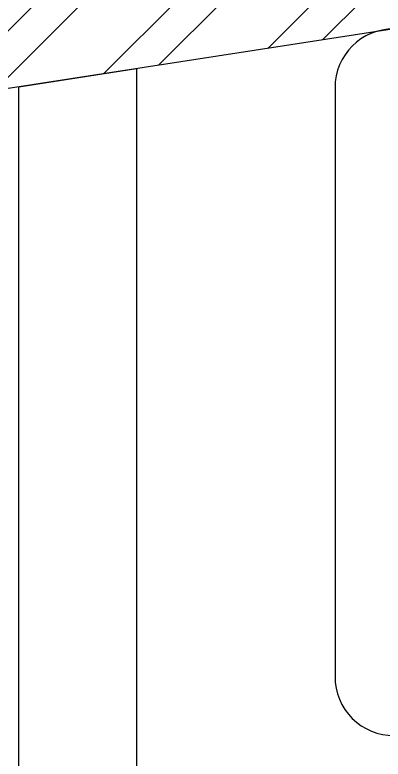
# Model space of a CAD drawing. Header units: feet. Extents: x 3377652 to 3393326, y -5469637 to -5455426.
# Drawn here: x 3390027 to 3390340, y -5461992 to -5461360 of the extents above; entities that cross this region are included whole.
import ezdxf

# ---------------------------------------------------------------- set-up
doc = ezdxf.new("R2010")
doc.units = ezdxf.units.FT
doc.header["$LTSCALE"] = 33
doc.header["$MEASUREMENT"] = 0
doc.layers.add('A-WALL', color=1, linetype='Continuous')
doc.layers.add('PDF_Geometry', color=7, linetype='Continuous')
for name, color, linetype, lineweight in [('LENS-FURNITURE', 13, 'Continuous', 9), ('LENS-PARTITION', 21, 'Continuous', 25), ('LENS_DIMENSION', 193, 'Continuous', 0), ('LN-HATCH', 251, 'Continuous', 0)]:
    doc.layers.add(name, color=color, linetype=linetype, lineweight=lineweight)

# ---------------------------------------------------------------- blocks, each defined once
blk = doc.blocks.new('A$Cf9dbe60f')
at = {"layer": 'LN-HATCH'}
h = blk.add_hatch(dxfattribs=at)
h.set_pattern_fill('ANSI32', color=256, scale=222)
h.set_pattern_definition([(45, (-2882150.928722682, 5465166.899235163), (-58.86663953378008, 58.86663953378008), []), (45, (-2882111.684296392, 5465166.899235163), (-58.86663953378008, 58.86663953378008), [])])
h.paths.add_polyline_path([(-6059.248760584742, 8078.361351331697), (-6059.248760584742, 7790.000000000931), (-1351.573069495149, 8515.15832672827), (-1394.96200238727, 8796.836157774553)])
h.paths.add_polyline_path([(-10227.9434733279, 10484.80754974298), (-10227.9434733279, 10298.18907699547), (-6839.248760584742, 7790.000000000931), (-6839.248760584742, 7976.618472748436)])
at = {"layer": 'A-WALL'}
blk.add_line((-1351.573069495149, 8515.15832672827), (-6059.248760584742, 7790.000000000931), dxfattribs=at)
blk = doc.blocks.new('MOROTISED TABLE-TRIAL SET 950x600')
at = {"layer": 'PDF_Geometry', "lineweight": 25}
blk.add_lwpolyline([(415.5923622683621, 2.18279e-11), (550.0003704861738, 2.18279e-11, 0.4142524001247118), (599.9958994225599, 50.00260162355697), (599.9958994225599, 899.9973678589085, 0.4142518501714829), (550.0003704861738, 950.0000000000218), (50.00260613718999, 950.0000000000218, 0.4142929195148918), (4.605390131e-07, 899.9973678589085), (4.605390131e-07, 50.00260162355697, 0.414163635492108), (50.00260613718999, 2.18279e-11), (415.5923622683621, 2.18279e-11)], format="xyb", dxfattribs=at)

msp = doc.modelspace()

# ---------------------------------------------------------------- linework, layer by layer
at = {"layer": 'LENS-PARTITION'}
msp.add_lwpolyline([(3390130.348789043, -5462949.470681904), (3390030.348789043, -5462949.470681904), (3390030.348789043, -5461421.29782164), (3390130.348789043, -5461405.894077323)], close=True, dxfattribs=at)

# ---------------------------------------------------------------- block references
at = {"layer": 'LENS-FURNITURE', "rotation": 270}
msp.add_blockref('MOROTISED TABLE-TRIAL SET 950x600', (3390298.7411912, -5461372.140999706), dxfattribs=at)
at = {"layer": 'LENS_DIMENSION'}
msp.add_blockref('A$Cf9dbe60f', (3393326.104044102, -5469636.979295448), dxfattribs=at)

doc.saveas('drawing.dxf')
